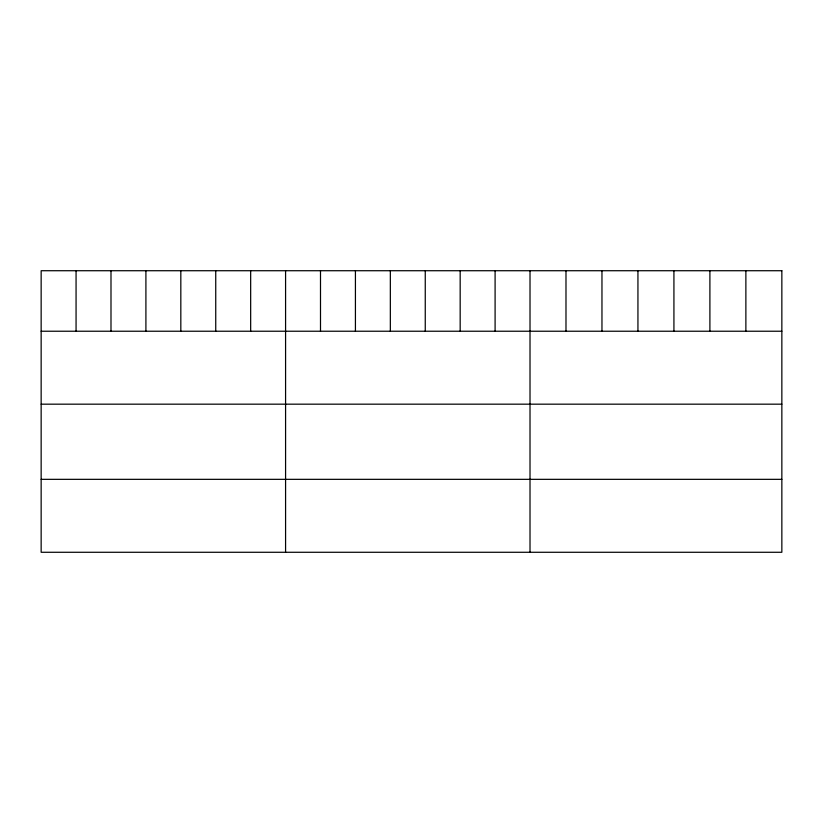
<?xml version="1.0" encoding="UTF-8"?>
<svg xmlns="http://www.w3.org/2000/svg" width="823" height="823" viewBox="0 0 823 823"><rect width="100%" height="100%" fill="white"/><g stroke="black" fill="none" stroke-linecap="round" stroke-linejoin="round"><path stroke-width="1.23" d="M41.15 331.227L781.85 331.227M41.15 404.175L781.85 404.175M41.15 479.336L781.85 479.336M745.875 270.726L745.875 331.227M709.899 270.726L709.899 331.227M673.924 270.726L673.924 331.227M637.938 270.726L637.938 331.227M601.963 270.726L601.963 331.227M565.987 270.726L565.987 331.227M530.012 270.726L530.012 552.274M495.096 270.726L495.096 331.227M460.17 270.726L460.17 331.227M425.254 270.726L425.254 331.227M390.339 270.726L390.339 331.227M355.423 270.726L355.423 331.227M320.497 270.726L320.497 331.227M285.581 270.726L285.581 552.274M250.665 270.726L250.665 331.227M215.739 270.726L215.739 331.227M180.823 270.726L180.823 331.227M145.908 270.726L145.908 331.227M110.992 270.726L110.992 331.227M76.066 270.726L76.066 331.227M781.85 270.726L41.15 270.726L41.15 552.274L781.85 552.274L781.85 270.726"/></g></svg>
